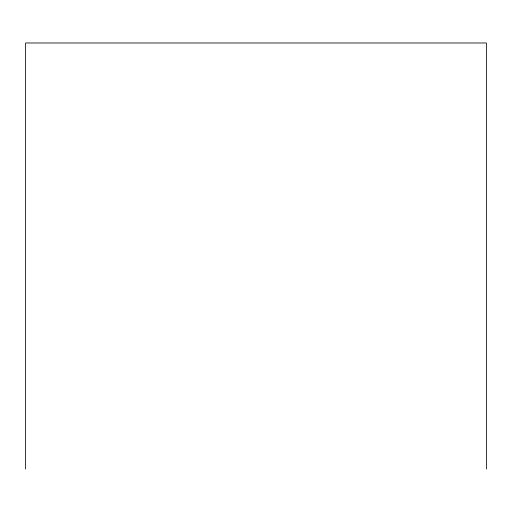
<?xml version="1.0" encoding="UTF-8"?>
<svg xmlns="http://www.w3.org/2000/svg" width="512" height="512" viewBox="0 0 512 512"><rect width="100%" height="100%" fill="white"/><g stroke="black" fill="none" stroke-linecap="round" stroke-linejoin="round"><path stroke-width="0.77" d="M486.4 469.018L486.4 42.982L25.6 42.982L25.6 469.018"/></g></svg>
